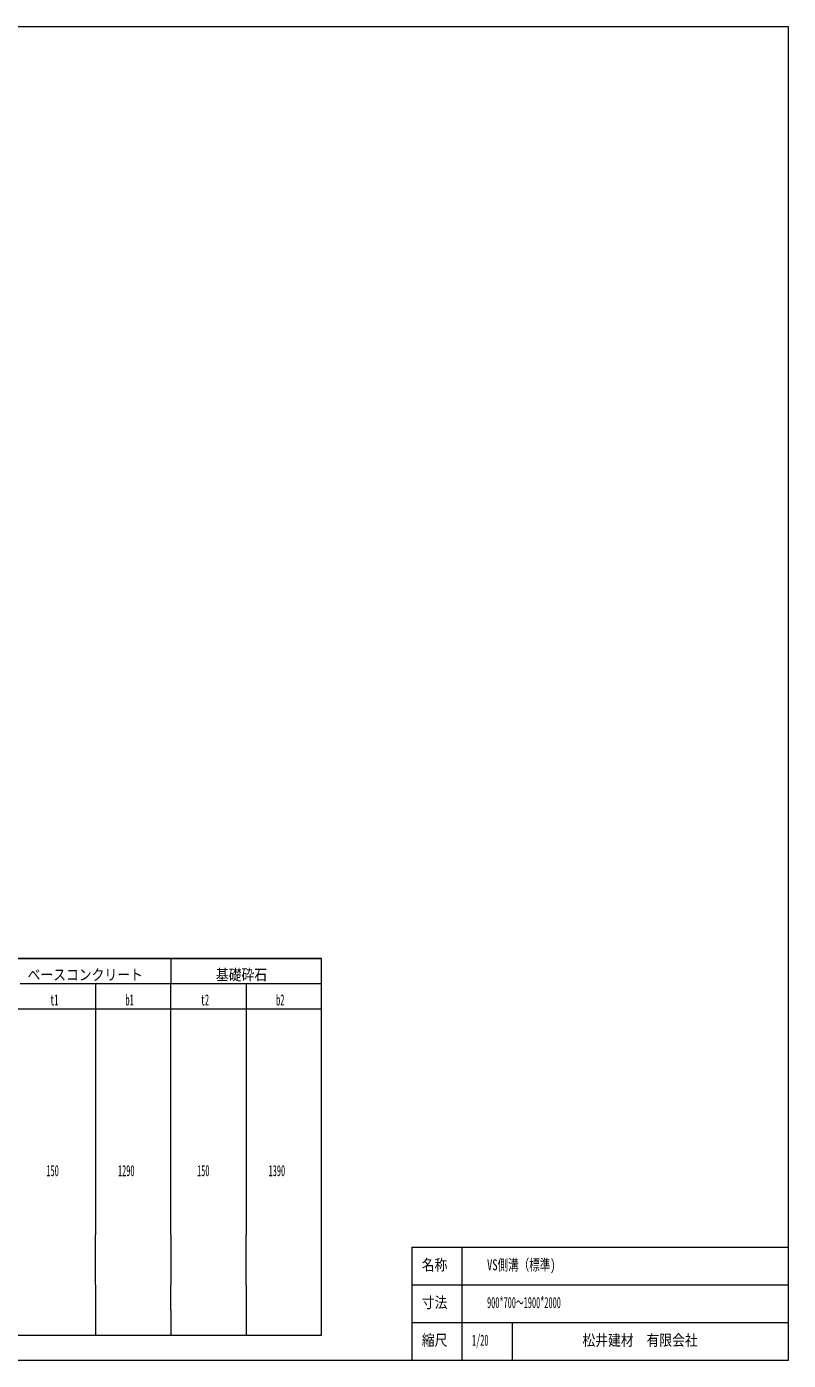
# Model space of a CAD drawing. Units: millimetres on the paper. Extents: x 26 to 772, y 19 to 550.
# Drawn here: x 468 to 772, y 19 to 550 of the extents above; entities that cross this region are included whole.
import ezdxf
from ezdxf.enums import TextEntityAlignment as Align

# ---------------------------------------------------------------- set-up
doc = ezdxf.new("R2010")
doc.units = ezdxf.units.MM
doc.layers.add('1', color=7, linetype='Continuous', lineweight=18)
doc.styles.add('ＭＳ ゴシック', font='')
doc.styles.get('ＭＳ ゴシック').set_extended_font_data('MS Gothic')

msp = doc.modelspace()

# ---------------------------------------------------------------- linework, layer by layer
at = {"layer": '1'}
for p, q in [((771.5, 550), (25.5, 550)), ((771.5, 19), (771.5, 550)), ((45.5, 179), (585.5, 179)), ((585.5, 179), (45.5, 179)), ((525.5, 179), (525.5, 169)), ((585.5, 69), (585.5, 179)), ((585.5, 29), (585.5, 179)), ((465.5, 169), (525.5, 169)), ((495.5, 169), (495.5, 69)), ((525.5, 169), (585.5, 169)), ((525.5, 69), (525.5, 169)), ((555.5, 169), (555.5, 69)), ((45.5, 159), (585.5, 159)), ((45.5, 159), (585.5, 159)), ((495.5, 49), (495.5, 69)), ((525.5, 69), (525.5, 49)), ((555.5, 49), (555.5, 69)), ((621.5, 64), (771.5, 64)), ((621.5, 64), (621.5, 19)), ((641.5, 64), (641.5, 19)), ((495.5, 49), (495.5, 39)), ((525.5, 39), (525.5, 49)), ((555.5, 49), (555.5, 39)), ((621.5, 49), (771.5, 49)), ((495.5, 39), (495.5, 29)), ((525.5, 39), (525.5, 29)), ((555.5, 39), (555.5, 29)), ((621.5, 34), (771.5, 34)), ((661.5, 34), (661.5, 19)), ((45.5, 29), (585.5, 29)), ((25.5, 19), (771.5, 19))]:
    msp.add_line(p, q, dxfattribs=at)

# ---------------------------------------------------------------- texts
at = {"layer": '1', "style": 'ＭＳ ゴシック'}
for s, width, p in [('基礎砕石', 0.85, (543.5, 169)), ('ベースコンクリート', 0.85, (468.5, 169)), ('b1', 0.5, (507.5, 159)), ('t2', 0.5, (537.5, 159)), ('b2', 0.5, (567.5, 159)), ('t1', 0.5, (477.5, 159)), ('150', 0.5, (476, 91)), ('1290', 0.5, (504.5, 91)), ('150', 0.5, (536, 91)), ('1390', 0.5, (564.5, 91)), ('名称', 0.85, (625.5, 53.5)), ('VS側溝（標準)', 0.7, (651.5, 53.5)), ('寸法', 0.85, (625.5, 38.5)), ('900*700～1900*2000', 0.5, (651.5, 38.5)), ('縮尺', 0.85, (625.5, 23.5)), ('1/20', 0.5, (645.5, 23.5)), ('松井建材\u3000有限会社', 0.85, (689.5, 23.5))]:
    msp.add_text(s, height=4.399, dxfattribs=dict(at, width=width)).set_placement(p, align=Align.BOTTOM_LEFT)

doc.saveas('drawing.dxf')
